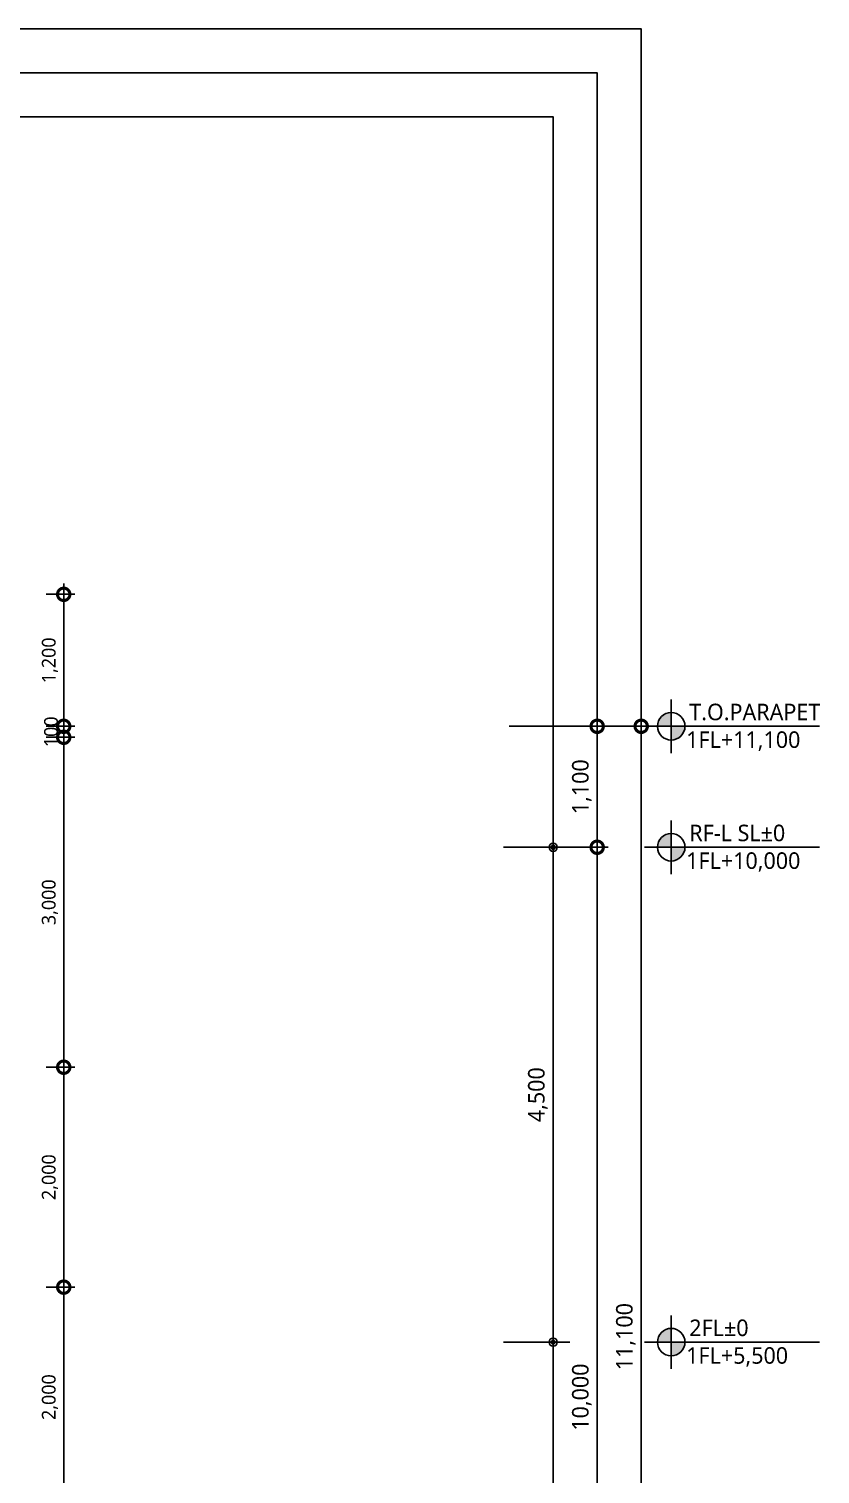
# Model space of a CAD drawing. Header units: millimetres. Extents: x 2568 to 292571, y 1285 to 27671.
# Drawn here: x 101799 to 108989, y 13555 to 26697 of the extents above; entities that cross this region are included whole.
import ezdxf

# ---------------------------------------------------------------- set-up
doc = ezdxf.new("R2010")
doc.units = ezdxf.units.MM
doc.header["$LTSCALE"] = 200
doc.layers.get('DEFPOINTS').update_dxf_attribs({"color": 137})
for name, color, linetype in [('A-dim', 7, 'Continuous'), ('A-dims', 7, 'Continuous'), ('DIM-INT', 7, 'Continuous'), ('SYM-LEVEL', 7, 'Continuous')]:
    doc.layers.add(name, color=color, linetype=linetype)
doc.layers.add('NOPLOT', color=191, linetype='Continuous', plot=False)
doc.styles.add('$0$스타일1', font='malgun.ttf')
doc.styles.add('T1', font='malgun.ttf')
doc.styles.add('XR-sec$0$스타일1', font='malgun.ttf')
doc.styles.add('스타일1', font='malgun.ttf')
doc.dimstyles.new('CJA', dxfattribs={"dimscale": 300, "dimtxt": 2.7, "dimasz": 1, "dimexe": 2, "dimexo": 3, "dimgap": 1, "dimtad": 1, "dimdec": 0, "dimzin": 1, "dimdsep": 46, "dimlunit": 6, "dimtxsty": '$0$스타일1', "dimblk": 'CJDOT', "dimcen": 0.09, "dimdle": 1, "dimclrd": 256, "dimclre": 256, "dimclrt": 3, "dimadec": 0, "dimazin": 0, "dimtfac": 1, "dimtdec": 0, "dimtix": 1, "dimtmove": 2, "dimatfit": 3, "dimldrblk": 'CJDOT', "dimfxl": 1, "dimtolj": 1, "dimtzin": 1, "dimarcsym": 0})
doc.dimstyles.new('GAUN-50', dxfattribs={"dimscale": 50, "dimtxt": 3, "dimasz": 1, "dimexe": 2, "dimexo": 3, "dimgap": 1, "dimtad": 1, "dimdec": 0, "dimzin": 1, "dimdsep": 46, "dimlunit": 6, "dimtxsty": '스타일1', "dimblk": 'GAUN-DOT', "dimcen": -2, "dimdle": 2, "dimclrd": 256, "dimclre": 256, "dimclrt": 3, "dimadec": 0, "dimazin": 0, "dimtfac": 1, "dimtdec": 0, "dimtix": 1, "dimtmove": 2, "dimatfit": 3, "dimldrblk": 'DOTSMALL', "dimfxl": 1, "dimtolj": 1, "dimtzin": 1, "dimarcsym": 0})
doc.dimstyles.new('HDA-P(N100)', dxfattribs={"dimscale": 50, "dimtxt": 3, "dimasz": 1, "dimexe": 2, "dimexo": 2, "dimgap": 1, "dimtad": 1, "dimdec": 0, "dimzin": 1, "dimdsep": 46, "dimlunit": 6, "dimtxsty": 'T1', "dimblk": 'Z_DOT', "dimcen": 1, "dimclrd": 256, "dimclrt": 3, "dimadec": 0, "dimazin": 0, "dimtfac": 1, "dimtdec": 0, "dimtix": 1, "dimtmove": 2, "dimatfit": 3, "dimldrblk": 'DOT', "dimfxl": 1, "dimtolj": 1, "dimtzin": 1, "dimarcsym": 0})

# ---------------------------------------------------------------- blocks, each defined once
blk = doc.blocks.new('_DotSmall')
at = {"color": 0, "linetype": 'ByBlock', "const_width": 0.5}
blk.add_lwpolyline([(-0.0625, 0, 1), (0.0625, 0, 1)], format="xyb", close=True, dxfattribs=at)
blk = doc.blocks.new('*D156')
at = {"layer": 'DEFPOINTS', "color": 0, "transparency": 16777216}
for p in [(101806, 17255), (101806, 15255), (102115, 15255)]:
    blk.add_point(p, dxfattribs=at)
at = {"layer": 'DIM-INT', "color": 7, "lineweight": -2, "transparency": 16777216}
for p, q in [((102115, 17355), (102115, 15155)), ((101956, 17255), (102215, 17255)), ((101956, 15255), (102215, 15255))]:
    blk.add_line(p, q, dxfattribs=at)
at = {"layer": 'DIM-INT', "color": 7, "lineweight": -2, "transparency": 16777216, "xscale": 225, "yscale": 225, "zscale": 225}
for p, rotation in [((102115, 17255), 90), ((102115, 15255), 270)]:
    blk.add_blockref('_DotSmall', p, dxfattribs=dict(at, rotation=rotation))
at = {"layer": 'DIM-INT', "color": 3, "transparency": 16777216, "insert": (101990, 16255), "char_height": 125, "attachment_point": 5, "rotation": 90, "style": '스타일1'}
blk.add_mtext('\\A1;2,000', dxfattribs=at)
blk = doc.blocks.new('CJDOT')
blk.add_line((-2, 0), (2, 0))
at = {"const_width": 0.5}
blk.add_lwpolyline([(-0.25, 0, 1), (0.25, 0, 1)], format="xyb", close=True, dxfattribs=at)
blk = doc.blocks.new('*D159')
at = {"layer": 'DEFPOINTS', "color": 0, "transparency": 16777216}
for p in [(101806, 15255), (102115, 15255), (101806, 13255)]:
    blk.add_point(p, dxfattribs=at)
at = {"layer": 'DIM-INT', "color": 7, "lineweight": -2, "transparency": 16777216}
for p, q in [((101956, 15255), (102215, 15255)), ((102115, 13155), (102115, 15355)), ((101956, 13255), (102215, 13255))]:
    blk.add_line(p, q, dxfattribs=at)
at = {"layer": 'DIM-INT', "color": 7, "lineweight": -2, "transparency": 16777216, "xscale": 225, "yscale": 225, "zscale": 225}
for p, rotation in [((102115, 15255), 90), ((102115, 13255), 270)]:
    blk.add_blockref('_DotSmall', p, dxfattribs=dict(at, rotation=rotation))
at = {"layer": 'DIM-INT', "color": 3, "transparency": 16777216, "insert": (101990, 14255), "char_height": 125, "attachment_point": 5, "rotation": 90, "style": '스타일1'}
blk.add_mtext('\\A1;2,000', dxfattribs=at)
blk = doc.blocks.new('*D160')
at = {"layer": 'DEFPOINTS', "color": 0, "transparency": 16777216}
for p in [(101806, 20255), (102115, 20255), (101806, 17255)]:
    blk.add_point(p, dxfattribs=at)
at = {"layer": 'DIM-INT', "color": 7, "lineweight": -2, "transparency": 16777216}
for p, q in [((101956, 20255), (102215, 20255)), ((102115, 17155), (102115, 20355)), ((101956, 17255), (102215, 17255))]:
    blk.add_line(p, q, dxfattribs=at)
at = {"layer": 'DIM-INT', "color": 7, "lineweight": -2, "transparency": 16777216, "xscale": 225, "yscale": 225, "zscale": 225}
for p, rotation in [((102115, 20255), 90), ((102115, 17255), 270)]:
    blk.add_blockref('_DotSmall', p, dxfattribs=dict(at, rotation=rotation))
at = {"layer": 'DIM-INT', "color": 3, "transparency": 16777216, "insert": (101990, 18755), "char_height": 125, "attachment_point": 5, "rotation": 90, "style": '스타일1'}
blk.add_mtext('\\A1;3,000', dxfattribs=at)
blk = doc.blocks.new('*D161')
at = {"layer": 'DEFPOINTS', "color": 0, "transparency": 16777216}
for p in [(101806, 21555), (101806, 20355), (102115, 20355)]:
    blk.add_point(p, dxfattribs=at)
at = {"layer": 'DIM-INT', "color": 7, "lineweight": -2, "transparency": 16777216}
for p, q in [((101956, 21555), (102215, 21555)), ((102115, 21655), (102115, 20255)), ((101956, 20355), (102215, 20355))]:
    blk.add_line(p, q, dxfattribs=at)
at = {"layer": 'DIM-INT', "color": 7, "lineweight": -2, "transparency": 16777216, "xscale": 225, "yscale": 225, "zscale": 225}
for p, rotation in [((102115, 21555), 90), ((102115, 20355), 270)]:
    blk.add_blockref('_DotSmall', p, dxfattribs=dict(at, rotation=rotation))
at = {"layer": 'DIM-INT', "color": 3, "transparency": 16777216, "insert": (101990, 20955), "char_height": 125, "attachment_point": 5, "rotation": 90, "style": '스타일1'}
blk.add_mtext('\\A1;1,200', dxfattribs=at)
blk = doc.blocks.new('GAUN-DOT')
at = {"linetype": 'ByBlock'}
for p, q in [((2, 0), (-2, 0)), ((0, -2), (0, 2))]:
    blk.add_line(p, q, dxfattribs=at)
at = {"const_width": 2.25}
blk.add_lwpolyline([(0, 0.28125, 1), (0, -0.28125, 1)], format="xyb", close=True, dxfattribs=at)
blk = doc.blocks.new('*D194')
at = {"layer": 'A-dim', "lineweight": -2, "transparency": 16777216}
for p, q in [((106163, 20355), (107463, 20355)), ((107363, 20305), (107363, 9305)), ((106163, 9255), (107463, 9255))]:
    blk.add_line(p, q, dxfattribs=at)
at = {"layer": 'DEFPOINTS', "color": 0, "transparency": 16777216}
for p in [(106013, 20355), (106013, 9255), (107363, 9255)]:
    blk.add_point(p, dxfattribs=at)
at = {"layer": 'A-dim', "lineweight": -2, "transparency": 16777216, "xscale": 50, "yscale": 50, "zscale": 50}
for p, rotation in [((107363, 20355), 90), ((107363, 9255), 270)]:
    blk.add_blockref('GAUN-DOT', p, dxfattribs=dict(at, rotation=rotation))
at = {"layer": 'A-dim', "color": 3, "transparency": 16777216, "insert": (107223, 14805), "char_height": 150, "attachment_point": 5, "rotation": 90, "style": '스타일1'}
blk.add_mtext('\\A1;11,100', dxfattribs=at)
blk = doc.blocks.new('Z_DOT')
at = {"layer": 'A-dims', "color": 0}
for p, q in [((0, -3), (0, 3)), ((-3, 0), (3, 0))]:
    blk.add_line(p, q, dxfattribs=at)
for radius in [0.75, 0.375]:
    blk.add_circle((0, 0), radius, dxfattribs=at)
blk = doc.blocks.new('*D195')
at = {"layer": 'A-dim', "color": 0, "lineweight": -2, "transparency": 16777216}
for p, q in [((106113, 14755), (106663, 14755)), ((106113, 9255), (106663, 9255))]:
    blk.add_line(p, q, dxfattribs=at)
at = {"layer": 'A-dim', "lineweight": -2, "transparency": 16777216}
blk.add_line((106563, 14705), (106563, 9305), dxfattribs=at)
at = {"layer": 'DEFPOINTS', "color": 0, "transparency": 16777216}
for p in [(106013, 14755), (106013, 9255), (106563, 9255)]:
    blk.add_point(p, dxfattribs=at)
at = {"layer": 'A-dim', "lineweight": -2, "transparency": 16777216, "xscale": 50, "yscale": 50, "zscale": 50}
for p, rotation in [((106563, 14755), 90), ((106563, 9255), 270)]:
    blk.add_blockref('Z_DOT', p, dxfattribs=dict(at, rotation=rotation))
at = {"layer": 'A-dim', "color": 3, "transparency": 16777216, "insert": (106423, 12005), "char_height": 150, "attachment_point": 5, "rotation": 90, "style": 'T1'}
blk.add_mtext('\\A1;5,500', dxfattribs=at)
blk = doc.blocks.new('_DOT')
at = {"color": 0, "linetype": 'ByBlock'}
blk.add_line((-0.5, 0), (-1, 0), dxfattribs=at)
at = {"color": 0, "linetype": 'ByBlock', "const_width": 0.5}
blk.add_lwpolyline([(-0.25, 0, 1), (0.25, 0, 1)], format="xyb", close=True, dxfattribs=at)
blk = doc.blocks.new('XR-sec$0$LEVEL1')
at = {"layer": 'SYM-LEVEL'}
h = blk.add_hatch(color=6, dxfattribs=at)
edge = h.paths.add_edge_path()
edge.add_ellipse((4.87, 0), major_axis=(1.77, 1.77), ratio=1, start_angle=405, end_angle=495)
edge.add_line((2.37, 0), (4.87, 0))
edge.add_line((4.87, 0), (4.87, 2.5))
edge = h.paths.add_edge_path()
edge.add_ellipse((4.87, 0), major_axis=(1.77, 1.77), ratio=1, start_angle=225, end_angle=315)
edge.add_line((7.37, 0), (4.87, 0))
edge.add_line((4.87, 0), (4.87, -2.5))
at = {"layer": 'SYM-LEVEL', "color": 6}
for p, q in [((4.87, 4.87), (4.87, -4.87)), ((0, 0), (9.74, 0)), ((9.07, 0), (31.8, 0))]:
    blk.add_line(p, q, dxfattribs=at)
blk.add_ellipse((4.87, 0), major_axis=(1.77, 1.77), ratio=1, start_param=5.497787, end_param=11.780972, dxfattribs=at)
at = {"layer": 'SYM-LEVEL', "color": 3, "style": 'XR-sec$0$스타일1'}
for tag, p in [('1층-바닥마감', (8.16, 1.11)), ('EL-+100', (8.16, -3.93))]:
    blk.add_attdef(tag, p, '', height=3, dxfattribs=at)
blk = doc.blocks.new('*D197')
at = {"layer": 'A-dim', "lineweight": -2, "transparency": 16777216}
for p, q in [((106163, 19255), (107063, 19255)), ((106963, 9305), (106963, 19205)), ((106163, 9255), (107063, 9255))]:
    blk.add_line(p, q, dxfattribs=at)
at = {"layer": 'DEFPOINTS', "color": 0, "transparency": 16777216}
for p in [(106013, 19255), (106963, 19255), (106013, 9255)]:
    blk.add_point(p, dxfattribs=at)
at = {"layer": 'A-dim', "lineweight": -2, "transparency": 16777216, "xscale": 50, "yscale": 50, "zscale": 50}
for p, rotation in [((106963, 19255), 90), ((106963, 9255), 270)]:
    blk.add_blockref('GAUN-DOT', p, dxfattribs=dict(at, rotation=rotation))
at = {"layer": 'A-dim', "color": 3, "transparency": 16777216, "insert": (106823, 14255), "char_height": 150, "attachment_point": 5, "rotation": 90, "style": '스타일1'}
blk.add_mtext('\\A1;10,000', dxfattribs=at)
blk = doc.blocks.new('*D198')
at = {"layer": 'A-dim', "lineweight": -2, "transparency": 16777216}
for p, q in [((106163, 20355), (107063, 20355)), ((106963, 20305), (106963, 19305)), ((106163, 19255), (107063, 19255))]:
    blk.add_line(p, q, dxfattribs=at)
at = {"layer": 'DEFPOINTS', "color": 0, "transparency": 16777216}
for p in [(106013, 20355), (106013, 19255), (106963, 19255)]:
    blk.add_point(p, dxfattribs=at)
at = {"layer": 'A-dim', "lineweight": -2, "transparency": 16777216, "xscale": 50, "yscale": 50, "zscale": 50}
for p, rotation in [((106963, 20355), 90), ((106963, 19255), 270)]:
    blk.add_blockref('GAUN-DOT', p, dxfattribs=dict(at, rotation=rotation))
at = {"layer": 'A-dim', "color": 3, "transparency": 16777216, "insert": (106823, 19805), "char_height": 150, "attachment_point": 5, "rotation": 90, "style": '스타일1'}
blk.add_mtext('\\A1;1,100', dxfattribs=at)
blk = doc.blocks.new('*D199')
at = {"layer": 'A-dim', "color": 0, "lineweight": -2, "transparency": 16777216}
for p, q in [((106113, 19255), (106663, 19255)), ((106113, 14755), (106663, 14755))]:
    blk.add_line(p, q, dxfattribs=at)
at = {"layer": 'A-dim', "lineweight": -2, "transparency": 16777216}
blk.add_line((106563, 14805), (106563, 19205), dxfattribs=at)
at = {"layer": 'DEFPOINTS', "color": 0, "transparency": 16777216}
for p in [(106013, 19255), (106563, 19255), (106013, 14755)]:
    blk.add_point(p, dxfattribs=at)
at = {"layer": 'A-dim', "lineweight": -2, "transparency": 16777216, "xscale": 50, "yscale": 50, "zscale": 50}
for p, rotation in [((106563, 19255), 90), ((106563, 14755), 270)]:
    blk.add_blockref('Z_DOT', p, dxfattribs=dict(at, rotation=rotation))
at = {"layer": 'A-dim', "color": 3, "transparency": 16777216, "insert": (106423, 17005), "char_height": 150, "attachment_point": 5, "rotation": 90, "style": 'T1'}
blk.add_mtext('\\A1;4,500', dxfattribs=at)
blk = doc.blocks.new('*D201')
at = {"layer": 'DEFPOINTS', "color": 0, "transparency": 16777216}
for p in [(101806, 20355), (101806, 20255), (102115, 20355)]:
    blk.add_point(p, dxfattribs=at)
at = {"layer": 'DIM-INT', "color": 7, "lineweight": -2, "transparency": 16777216}
for p, q in [((102115, 20355), (102115, 20580)), ((101956, 20355), (102215, 20355)), ((101956, 20255), (102215, 20255)), ((102115, 20255), (102115, 20355)), ((102115, 20255), (102115, 20030))]:
    blk.add_line(p, q, dxfattribs=at)
at = {"layer": 'DIM-INT', "color": 7, "lineweight": -2, "transparency": 16777216, "xscale": 225, "yscale": 225, "zscale": 225}
for p, rotation in [((102115, 20355), 270), ((102115, 20255), 90)]:
    blk.add_blockref('_DotSmall', p, dxfattribs=dict(at, rotation=rotation))
at = {"layer": 'DIM-INT', "color": 3, "transparency": 16777216, "insert": (102000, 20305), "char_height": 125, "attachment_point": 5, "rotation": 90, "style": '스타일1'}
blk.add_mtext('\\A1;100', dxfattribs=at)

msp = doc.modelspace()

# ---------------------------------------------------------------- linework, layer by layer
at = {"layer": 'NOPLOT'}
for points in [[(87929.6, 2455.2), (107363, 2455.2), (107363, 26696.5), (87929.6, 26696.5)], [(88329.6, 2855.2), (106963, 2855.2), (106963, 26296.5), (88329.6, 26296.5)], [(88729.6, 3255.2), (106563, 3255.2), (106563, 25896.5), (88729.6, 25896.5)]]:
    msp.add_lwpolyline(points, close=True, dxfattribs=at)

# ---------------------------------------------------------------- block references
at = {"layer": 'SYM-LEVEL'}
ref = msp.add_blockref('XR-sec$0$LEVEL1', (107392.1, 20355.2), dxfattribs=dict(at, xscale=50, yscale=50, zscale=50))
ref.add_attrib('EL-+100', '1FL+11,100', (107771.3, 20158.8), dxfattribs={"color": 3, "height": 150, "style": 'XR-sec$0$스타일1'})
ref.add_attrib('1층-바닥마감', 'T.O.PARAPET', (107799.9, 20410.4), dxfattribs={"color": 3, "height": 150, "style": 'XR-sec$0$스타일1'})
ref = msp.add_blockref('XR-sec$0$LEVEL1', (107392.1, 19255.2), dxfattribs=dict(at, xscale=50, yscale=50, zscale=50))
ref.add_attrib('EL-+100', '1FL+10,000', (107771.3, 19058.8), dxfattribs={"color": 3, "height": 150, "style": 'XR-sec$0$스타일1'})
ref.add_attrib('1층-바닥마감', 'RF-L SL±0', (107799.9, 19310.4), dxfattribs={"color": 3, "height": 150, "style": 'XR-sec$0$스타일1'})
ref = msp.add_blockref('XR-sec$0$LEVEL1', (107392.1, 14755.2), dxfattribs=dict(at, xscale=50, yscale=50, zscale=50))
ref.add_attrib('EL-+100', '1FL+5,500', (107771.3, 14558.8), dxfattribs={"color": 3, "height": 150, "style": 'XR-sec$0$스타일1'})
ref.add_attrib('1층-바닥마감', '2FL%%P0', (107799.9, 14810.4), dxfattribs={"color": 3, "height": 150, "style": 'XR-sec$0$스타일1'})

# ---------------------------------------------------------------- dimensions: what is measured, and where the dimension line sits
at = {"layer": 'A-dim'}
for base, p1, p2, angle, dimstyle, picture, middle in [((107363, 9255.2), (106013, 20355.2), (106013, 9255.2), 270, 'GAUN-50', '*D194', (107222.5, 14805.2)), ((106963, 19255.2), (106013, 20355.2), (106013, 19255.2), 270, 'GAUN-50', '*D198', (106822.5, 19805.2)), ((106563, 19255.2), (106013, 14755.2), (106013, 19255.2), 90, 'HDA-P(N100)', '*D199', (106422.9, 17005.2)), ((106963, 19255.2), (106013, 9255.2), (106013, 19255.2), 90, 'GAUN-50', '*D197', (106822.5, 14255.2)), ((106563, 9255.2), (106013, 14755.2), (106013, 9255.2), 270, 'HDA-P(N100)', '*D195', (106422.9, 12005.2))]:
    dim = msp.add_linear_dim(base=base, p1=p1, p2=p2, angle=angle, dimstyle=dimstyle, dxfattribs=at)
    dim.commit()
    dim.dimension.update_dxf_attribs({"geometry": picture, "text_midpoint": middle})
at = {"layer": 'DIM-INT'}
for base, p1, p2, angle, picture, middle in [((102115, 20355.2), (101806.2, 21555.2), (101806.2, 20355.2), 270, '*D161', (101989.6, 20955.2)), ((102115, 20355.2), (101806.2, 20255.2), (101806.2, 20355.2), 90, '*D201', (102000.1, 20305.2)), ((102115, 20255.2), (101806.2, 17255.2), (101806.2, 20255.2), 90, '*D160', (101989.9, 18755.2)), ((102115, 15255.2), (101806.2, 17255.2), (101806.2, 15255.2), 270, '*D156', (101989.9, 16255.2)), ((102115, 15255.2), (101806.2, 13255.2), (101806.2, 15255.2), 90, '*D159', (101989.9, 14255.2))]:
    dim = msp.add_linear_dim(base=base, p1=p1, p2=p2, angle=angle, dimstyle='CJA', override={"dimscale": 50, "dimtxt": 2.5, "dimasz": 4.5, "dimtxsty": '스타일1', "dimblk1": 'DotSmall', "dimblk2": 'DotSmall', "dimsah": 1, "dimdle": 2, "dimclrd": 7, "dimclre": 7}, dxfattribs=at)
    dim.commit()
    dim.dimension.update_dxf_attribs({"geometry": picture, "text_midpoint": middle})

doc.saveas('drawing.dxf')
